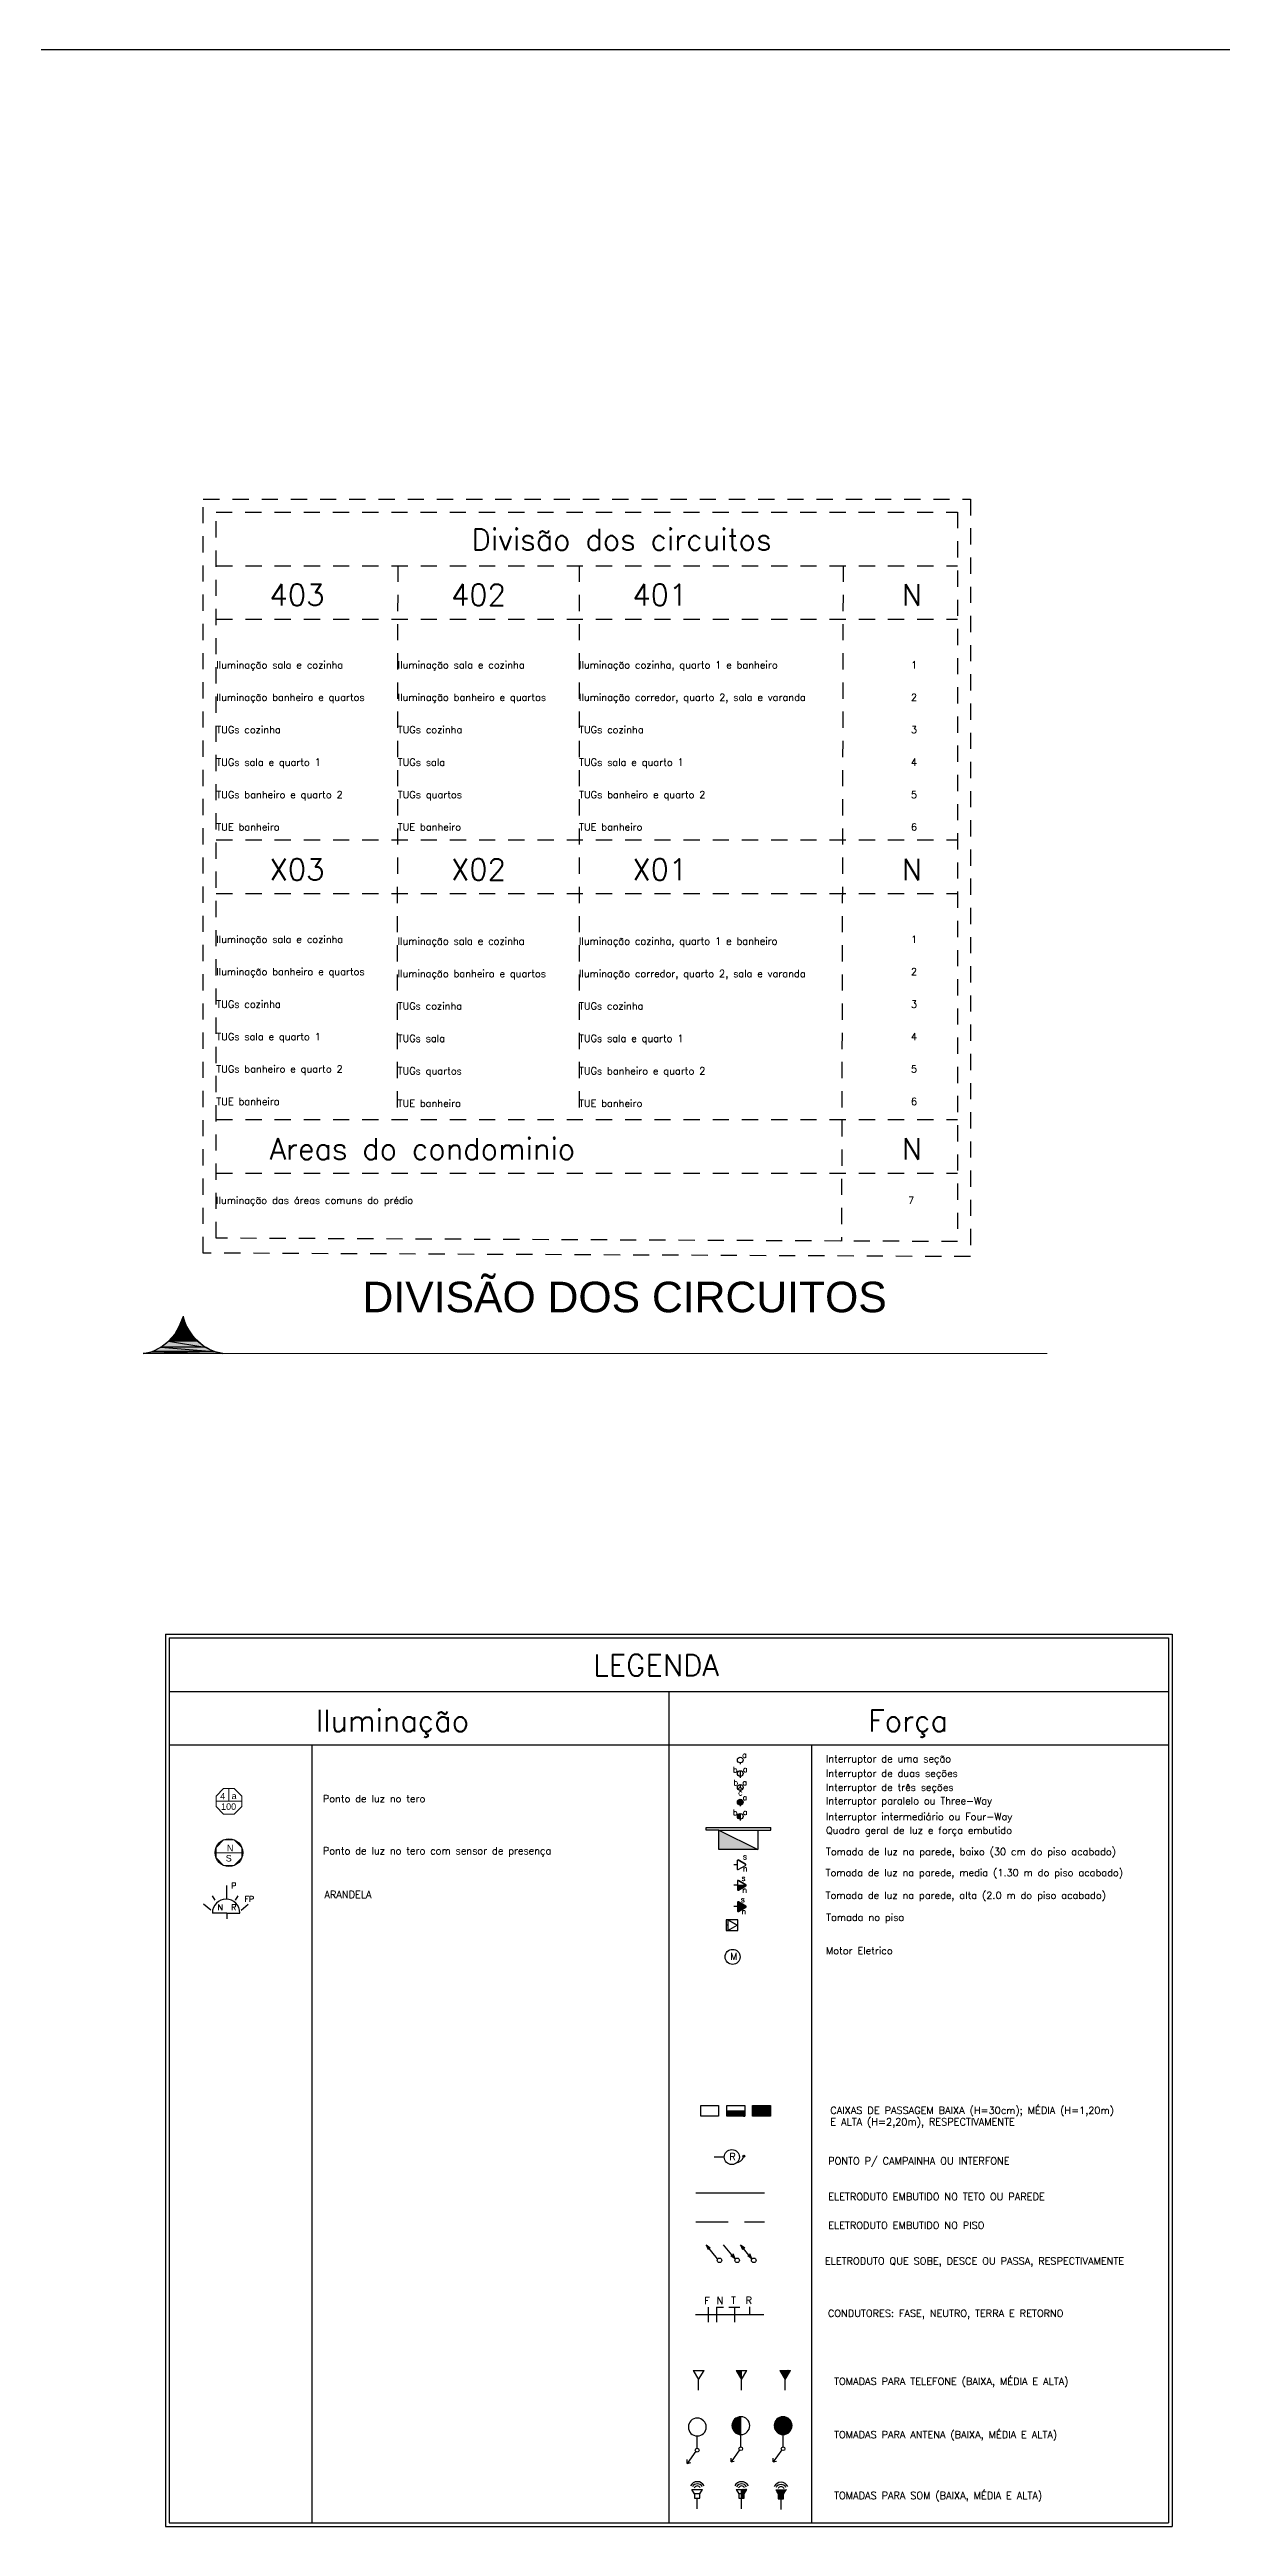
# Model space of a CAD drawing. Header units: millimetres. Extents: x 50 to 186, y -32 to 33.
# Drawn here: x 80.86 to 89.89, y 14.34 to 33.43 of the extents above; entities that cross this region are included whole.
import ezdxf

# ---------------------------------------------------------------- set-up
doc = ezdxf.new("R2010")
doc.units = ezdxf.units.MM
doc.linetypes.add('HIDDEN', pattern=[0.375, 0.25, -0.125])
doc.layers.get('0').update_dxf_attribs({"lineweight": 30})
for name, color, linetype in [('1 - Circuitos', 7, 'Continuous'), ('12 - Divisão dos circuitos', 7, 'Continuous'), ('5 - Identificadores', 7, 'Continuous'), ('8 - Pontos de luz', 5, 'Continuous')]:
    doc.layers.add(name, color=color, linetype=linetype)
doc.layers.add('11 - Quadro de cargas', color=7, linetype='Continuous', lineweight=30)
doc.layers.add('6 - Legenda', color=70, linetype='Continuous', lineweight=25)
doc.styles.add('Arial0', font='arial.ttf', dxfattribs={"height": 3.14658})
doc.styles.add('ROMANS', font='ROMANS.SHX')
doc.styles.get("Standard").update_dxf_attribs({"font": 'arial.ttf'})

# ---------------------------------------------------------------- blocks, each defined once
blk = doc.blocks.new('ponto de luz')
at = {"color": 5, "linetype": 'Continuous', "lineweight": 15, "true_color": 0x000005}
blk.add_lwpolyline([(63.64, -13.76), (63.558, -13.76), (63.501, -13.819), (63.501, -13.898), (63.558, -13.957), (63.64, -13.957), (63.698, -13.898), (63.698, -13.819)], close=True, dxfattribs=at)
for points in [[(63.698, -13.859), (63.501, -13.859), (63.501, -13.859)], [(63.599, -13.859), (63.599, -13.76), (63.599, -13.76)]]:
    blk.add_lwpolyline(points, dxfattribs=at)
at = {"layer": '1 - Circuitos'}
blk.add_attdef('N', (63.531, -13.845), '', height=0.05, dxfattribs=at)
at = {"layer": '5 - Identificadores', "flags": 4}
for tag, p in [('S', (63.538, -13.925)), ('R', (63.619, -13.843))]:
    blk.add_attdef(tag, p, '', height=0.05, dxfattribs=at)
blk = doc.blocks.new('Sensor')
at = {"color": 5, "linetype": 'Continuous', "lineweight": 15, "true_color": 0x000005}
blk.add_lwpolyline([(63.64, -14.157), (63.558, -14.157), (63.501, -14.215), (63.501, -14.295), (63.558, -14.353), (63.64, -14.353), (63.698, -14.295), (63.698, -14.215)], close=True, dxfattribs=at)
blk.add_lwpolyline([(63.698, -14.255), (63.501, -14.255), (63.501, -14.255)], dxfattribs=at)
at = {"layer": '8 - Pontos de luz'}
blk.add_circle((63.599, -14.255), 0.106, dxfattribs=at)
at = {"layer": '5 - Identificadores'}
for tag, p in [('S', (63.574, -14.323)), ('N', (63.583, -14.244))]:
    blk.add_attdef(tag, p, '', height=0.05, dxfattribs=at)

msp = doc.modelspace()

# ---------------------------------------------------------------- hatches: boundary and pattern name
at = {"layer": '12 - Divisão dos circuitos', "true_color": 0x000005}
h = msp.add_hatch(color=5, dxfattribs=at)
h.paths.add_polyline_path([(81.955, 23.527), (81.832, 23.527), (82.001, 23.471)])
h.paths.add_polyline_path([(81.832, 23.527), (82.001, 23.471), (81.78, 23.471)])
h = msp.add_hatch(color=5, dxfattribs=at)
h.paths.add_polyline_path([(81.915, 23.59), (81.866, 23.59), (81.955, 23.527)])
h.paths.add_polyline_path([(81.866, 23.59), (81.955, 23.527), (81.832, 23.527)])
msp.add_hatch(color=5, dxfattribs=at).paths.add_polyline_path([(81.892, 23.66), (81.915, 23.59), (81.866, 23.59)])
h = msp.add_hatch(color=5, dxfattribs=at)
h.paths.add_polyline_path([(82.127, 23.392), (81.657, 23.392), (82.2, 23.375)])
h.paths.add_polyline_path([(81.657, 23.392), (82.2, 23.375), (81.584, 23.375)])
h = msp.add_hatch(color=5, dxfattribs=at)
h.paths.add_polyline_path([(82.061, 23.425), (81.72, 23.425), (82.127, 23.392)])
h.paths.add_polyline_path([(81.72, 23.425), (82.127, 23.392), (81.657, 23.392)])
h = msp.add_hatch(color=5, dxfattribs=at)
h.paths.add_polyline_path([(82.001, 23.471), (81.78, 23.471), (82.061, 23.425)])
h.paths.add_polyline_path([(81.78, 23.471), (82.061, 23.425), (81.72, 23.425)])
at = {"layer": '6 - Legenda'}
h = msp.add_hatch(color=256, dxfattribs=at)
h.set_gradient(color1=(0, 255, 0), color2=(0, 255, 0), tint=1)
h.paths.add_polyline_path([(86.185, 19.809), (86.163, 19.809, 0.414214), (86.185, 19.787)])
h.paths.add_polyline_path([(86.185, 19.831, 0.414214), (86.163, 19.809), (86.185, 19.809)])
h.paths.add_polyline_path([(86.185, 19.941, 0.414214), (86.163, 19.919), (86.185, 19.919)])
h.paths.add_polyline_path([(86.185, 19.941), (86.185, 19.919), (86.207, 19.919, 0.414214)])
h.paths.add_polyline_path([(86.207, 19.919), (86.185, 19.919), (86.185, 19.897, 0.414214)])
h.paths.add_polyline_path([(86.185, 19.919), (86.163, 19.919, 0.414214), (86.185, 19.897)])
h = msp.add_hatch(color=256, dxfattribs=at)
h.dxf.hatch_style = 1
h.paths.add_polyline_path([(86.021, 19.553), (86.321, 19.553), (86.021, 19.703)])
h = msp.add_hatch(color=256, dxfattribs=at)
h.dxf.hatch_style = 1
h.paths.add_polyline_path([(86.227, 19.274, 0.268035), (86.23, 19.278), (86.163, 19.278), (86.163, 19.245, 0.577243), (86.171, 19.241)])
h = msp.add_hatch(color=256, dxfattribs=at)
h.dxf.hatch_style = 1
h.paths.add_polyline_path([(86.227, 19.109, 0.577564), (86.227, 19.117), (86.171, 19.15, 0.577243), (86.163, 19.146), (86.163, 19.08, 0.577243), (86.171, 19.076)])

# ---------------------------------------------------------------- linework, layer by layer
at = {"layer": '11 - Quadro de cargas'}
msp.add_line((49.668, 33.426), (101.797, 33.426), dxfattribs=at)
at = {"layer": '12 - Divisão dos circuitos', "color": 6, "linetype": 'HIDDEN', "ltscale": 0.5}
for p, q in [((82.148, 29.448), (87.859, 29.448)), ((83.546, 29.448), (83.541, 25.179)), ((84.943, 29.448), (84.943, 25.179)), ((86.977, 29.448), (86.965, 24.243)), ((82.148, 29.036), (87.859, 29.036)), ((82.148, 27.334), (87.859, 27.334)), ((82.148, 26.921), (87.859, 26.921)), ((82.148, 25.179), (87.859, 25.179)), ((82.148, 24.767), (87.859, 24.767))]:
    msp.add_line(p, q, dxfattribs=at)
at = {"layer": '12 - Divisão dos circuitos'}
for p, q in [((82.148, 29.036), (82.148, 29.036)), ((82.148, 26.921), (82.148, 26.921))]:
    msp.add_line(p, q, dxfattribs=at)
at = {"layer": '12 - Divisão dos circuitos', "color": 6, "linetype": 'HIDDEN', "ltscale": 0.5}
for points in [[(82.048, 29.961), (87.959, 29.961), (87.959, 24.123), (82.047, 24.15)], [(82.147, 29.861), (87.859, 29.861), (87.859, 24.239), (82.147, 24.265)]]:
    msp.add_lwpolyline(points, close=True, dxfattribs=at)
at = {"layer": '12 - Divisão dos circuitos', "color": 5, "linetype": 'Continuous', "lineweight": -2, "true_color": 0x000005}
for points in [[(81.832, 23.527), (82.001, 23.471), (81.78, 23.471)], [(81.866, 23.59), (81.955, 23.527), (81.832, 23.527)], [(81.955, 23.527), (81.832, 23.527), (82.001, 23.471)], [(81.892, 23.66), (81.915, 23.59), (81.866, 23.59)], [(81.915, 23.59), (81.866, 23.59), (81.955, 23.527)], [(81.657, 23.392), (82.2, 23.375), (81.584, 23.375)], [(81.72, 23.425), (82.127, 23.392), (81.657, 23.392)], [(82.127, 23.392), (81.657, 23.392), (82.2, 23.375)], [(81.78, 23.471), (82.061, 23.425), (81.72, 23.425)], [(82.061, 23.425), (81.72, 23.425), (82.127, 23.392)], [(82.001, 23.471), (81.78, 23.471), (82.061, 23.425)]]:
    msp.add_lwpolyline(points, close=True, dxfattribs=at)
at = {"layer": '12 - Divisão dos circuitos', "color": 5, "linetype": 'Continuous', "lineweight": 9, "true_color": 0x000005}
msp.add_lwpolyline([(81.584, 23.375), (88.548, 23.375), (88.548, 23.375)], dxfattribs=at)
for points in [[(81.588, 23.375), (81.74, 23.402), (81.859, 23.514), (81.895, 23.663)], [(81.892, 23.663), (81.932, 23.514), (82.051, 23.402), (82.203, 23.375)]]:
    msp.add_open_spline(points, degree=3, dxfattribs=at)
at = {"layer": '6 - Legenda', "color": 4}
for p, q in [((81.758, 21.212), (81.758, 14.336)), ((81.758, 21.212), (89.513, 21.212)), ((89.513, 21.212), (89.513, 14.336)), ((82.885, 20.359), (82.885, 14.363)), ((86.735, 20.359), (86.735, 14.363)), ((81.758, 14.336), (89.513, 14.336))]:
    msp.add_line(p, q, dxfattribs=at)
at = {"layer": '6 - Legenda', "color": 6}
for p, q in [((81.785, 21.184), (81.785, 14.363)), ((81.785, 21.184), (89.485, 21.184)), ((89.485, 21.184), (89.485, 14.363)), ((81.785, 20.772), (89.485, 20.772)), ((85.635, 20.772), (85.635, 14.363)), ((81.785, 20.359), (89.485, 20.359)), ((81.785, 14.363), (89.485, 14.363))]:
    msp.add_line(p, q, dxfattribs=at)
at = {"layer": '6 - Legenda'}
for p, q in [((85.635, 20.359), (86.735, 20.359)), ((86.185, 20.221), (86.185, 20.211)), ((86.185, 20.161), (86.185, 20.107)), ((86.185, 20.054), (86.185, 20.032)), ((86.185, 20.054), (86.185, 20.032)), ((86.185, 20.032), (86.166, 20.021)), ((86.185, 20.032), (86.166, 20.021)), ((86.185, 20.032), (86.204, 20.021)), ((86.185, 20.032), (86.204, 20.021)), ((86.185, 20.01), (86.185, 20)), ((86.185, 19.897), (86.185, 19.887)), ((85.921, 19.703), (85.921, 19.723)), ((85.921, 19.723), (86.421, 19.723)), ((86.021, 19.703), (85.921, 19.703)), ((86.021, 19.703), (86.321, 19.703)), ((86.021, 19.553), (86.021, 19.703)), ((86.021, 19.703), (86.321, 19.553)), ((86.185, 19.831), (86.185, 19.787)), ((86.185, 19.787), (86.185, 19.777)), ((86.321, 19.703), (86.321, 19.553)), ((86.321, 19.703), (86.421, 19.703)), ((86.421, 19.703), (86.421, 19.723)), ((86.321, 19.553), (86.021, 19.553)), ((86.17, 19.473), (86.226, 19.44)), ((86.226, 19.44), (86.17, 19.473)), ((86.226, 19.44), (86.17, 19.473)), ((86.162, 19.436), (86.135, 19.436)), ((86.162, 19.468), (86.162, 19.403)), ((86.163, 19.311), (86.163, 19.245)), ((86.17, 19.399), (86.226, 19.431)), ((86.171, 19.315), (86.227, 19.282)), ((86.227, 19.282), (86.171, 19.315)), ((86.227, 19.282), (86.171, 19.315)), ((86.163, 19.278), (86.136, 19.278)), ((86.163, 19.114), (86.136, 19.114)), ((86.163, 19.278), (86.23, 19.278)), ((86.163, 19.146), (86.163, 19.08)), ((86.171, 19.241), (86.227, 19.274)), ((86.171, 19.15), (86.227, 19.117)), ((86.227, 19.117), (86.171, 19.15)), ((86.227, 19.117), (86.171, 19.15)), ((86.171, 19.076), (86.227, 19.109))]:
    msp.add_line(p, q, dxfattribs=at)
at = {"layer": '6 - Legenda', "color": 3}
for p, q in [((82.107, 19.086), (82.051, 19.131)), ((82.14, 19.164), (82.118, 19.197)), ((82.229, 19.175), (82.229, 19.275)), ((82.296, 19.164), (82.318, 19.197)), ((82.341, 19.086), (82.395, 19.132)), ((82.229, 19.064), (82.118, 19.064)), ((82.229, 19.064), (82.33, 19.064)), ((82.229, 19.064), (82.229, 19.019))]:
    msp.add_line(p, q, dxfattribs=at)
at = {"layer": '6 - Legenda', "color": 1, "linetype": 'Continuous'}
for p, q in [((86.167, 19.011), (86.077, 19.011)), ((86.077, 19.011), (86.077, 18.928)), ((86.077, 18.928), (86.167, 18.928)), ((86.167, 18.928), (86.167, 19.011)), ((86.082, 17.539), (86.083, 17.539)), ((86.082, 17.538), (86.083, 17.539)), ((86.082, 17.538), (86.084, 17.539)), ((86.082, 17.537), (86.084, 17.539)), ((86.082, 17.537), (86.085, 17.539)), ((86.082, 17.536), (86.085, 17.539)), ((86.082, 17.536), (86.086, 17.539)), ((86.082, 17.536), (86.086, 17.539)), ((86.082, 17.535), (86.087, 17.539)), ((86.082, 17.535), (86.087, 17.539)), ((86.082, 17.534), (86.088, 17.539)), ((86.082, 17.534), (86.088, 17.539)), ((86.082, 17.533), (86.089, 17.539)), ((86.082, 17.533), (86.089, 17.539)), ((86.082, 17.532), (86.09, 17.539)), ((86.082, 17.532), (86.09, 17.539)), ((86.082, 17.531), (86.091, 17.539)), ((86.082, 17.531), (86.091, 17.539)), ((86.082, 17.53), (86.092, 17.539)), ((86.082, 17.53), (86.092, 17.539)), ((86.082, 17.529), (86.093, 17.539)), ((86.082, 17.529), (86.093, 17.539)), ((86.082, 17.528), (86.093, 17.539)), ((86.082, 17.528), (86.094, 17.539)), ((86.082, 17.527), (86.094, 17.539)), ((86.082, 17.527), (86.095, 17.539)), ((86.082, 17.526), (86.095, 17.539)), ((86.082, 17.526), (86.096, 17.539)), ((86.082, 17.525), (86.096, 17.539)), ((86.082, 17.525), (86.097, 17.539)), ((86.082, 17.524), (86.097, 17.539)), ((86.082, 17.524), (86.098, 17.539)), ((86.082, 17.523), (86.098, 17.539)), ((86.082, 17.523), (86.099, 17.539)), ((86.082, 17.522), (86.099, 17.539)), ((86.082, 17.522), (86.1, 17.539)), ((86.082, 17.521), (86.1, 17.539)), ((86.082, 17.521), (86.101, 17.539)), ((86.082, 17.52), (86.101, 17.539)), ((86.082, 17.52), (86.102, 17.539)), ((86.082, 17.519), (86.102, 17.539)), ((86.082, 17.519), (86.103, 17.539)), ((86.082, 17.518), (86.103, 17.539)), ((86.082, 17.518), (86.104, 17.539)), ((86.082, 17.518), (86.104, 17.539)), ((86.082, 17.517), (86.105, 17.539)), ((86.082, 17.517), (86.105, 17.539)), ((86.082, 17.516), (86.106, 17.539)), ((86.082, 17.516), (86.106, 17.539)), ((86.082, 17.515), (86.107, 17.539)), ((86.082, 17.515), (86.107, 17.539)), ((86.082, 17.514), (86.108, 17.539)), ((86.082, 17.514), (86.108, 17.539)), ((86.082, 17.513), (86.109, 17.539)), ((86.082, 17.513), (86.109, 17.539)), ((86.082, 17.512), (86.11, 17.539)), ((86.082, 17.512), (86.11, 17.539)), ((86.082, 17.511), (86.111, 17.539)), ((86.082, 17.511), (86.111, 17.539)), ((86.082, 17.51), (86.111, 17.539)), ((86.082, 17.51), (86.112, 17.539)), ((86.082, 17.509), (86.112, 17.539)), ((86.082, 17.509), (86.113, 17.539)), ((86.082, 17.508), (86.113, 17.539)), ((86.082, 17.508), (86.114, 17.539)), ((86.082, 17.507), (86.114, 17.539)), ((86.082, 17.507), (86.115, 17.539)), ((86.082, 17.506), (86.115, 17.539)), ((86.082, 17.506), (86.116, 17.539)), ((86.082, 17.505), (86.116, 17.539)), ((86.082, 17.505), (86.117, 17.539)), ((86.082, 17.504), (86.117, 17.539)), ((86.082, 17.504), (86.118, 17.539)), ((86.082, 17.503), (86.118, 17.539)), ((86.082, 17.503), (86.119, 17.539)), ((86.082, 17.502), (86.119, 17.539)), ((86.082, 17.502), (86.12, 17.539)), ((86.082, 17.501), (86.12, 17.539)), ((86.082, 17.501), (86.121, 17.539)), ((86.082, 17.5), (86.121, 17.539)), ((86.082, 17.5), (86.122, 17.539)), ((86.082, 17.5), (86.122, 17.539)), ((86.082, 17.499), (86.123, 17.539)), ((86.082, 17.499), (86.123, 17.539)), ((86.082, 17.498), (86.124, 17.539)), ((86.083, 17.498), (86.124, 17.539)), ((86.083, 17.498), (86.125, 17.539)), ((86.084, 17.498), (86.125, 17.539)), ((86.084, 17.498), (86.126, 17.539)), ((86.085, 17.498), (86.126, 17.539)), ((86.085, 17.498), (86.127, 17.539)), ((86.086, 17.498), (86.127, 17.539)), ((86.086, 17.498), (86.128, 17.539)), ((86.087, 17.498), (86.128, 17.539)), ((86.087, 17.498), (86.128, 17.539)), ((86.088, 17.498), (86.129, 17.539)), ((86.088, 17.498), (86.129, 17.539)), ((86.089, 17.498), (86.13, 17.539)), ((86.089, 17.498), (86.13, 17.539)), ((86.09, 17.498), (86.131, 17.539)), ((86.09, 17.498), (86.131, 17.539)), ((86.091, 17.498), (86.132, 17.539)), ((86.091, 17.498), (86.132, 17.539)), ((86.092, 17.498), (86.133, 17.539)), ((86.092, 17.498), (86.133, 17.539)), ((86.093, 17.498), (86.134, 17.539)), ((86.093, 17.498), (86.134, 17.539)), ((86.094, 17.498), (86.135, 17.539)), ((86.094, 17.498), (86.135, 17.539)), ((86.095, 17.498), (86.136, 17.539)), ((86.095, 17.498), (86.136, 17.539)), ((86.096, 17.498), (86.137, 17.539)), ((86.096, 17.498), (86.137, 17.539)), ((86.096, 17.498), (86.138, 17.539)), ((86.097, 17.498), (86.138, 17.539)), ((86.097, 17.498), (86.139, 17.539)), ((86.098, 17.498), (86.139, 17.539)), ((86.098, 17.498), (86.14, 17.539)), ((86.099, 17.498), (86.14, 17.539)), ((86.099, 17.498), (86.141, 17.539)), ((86.1, 17.498), (86.141, 17.539)), ((86.1, 17.498), (86.142, 17.539)), ((86.101, 17.498), (86.142, 17.539)), ((86.101, 17.498), (86.143, 17.539)), ((86.102, 17.498), (86.143, 17.539)), ((86.102, 17.498), (86.144, 17.539)), ((86.103, 17.498), (86.144, 17.539)), ((86.103, 17.498), (86.145, 17.539)), ((86.104, 17.498), (86.145, 17.539)), ((86.104, 17.498), (86.146, 17.539)), ((86.105, 17.498), (86.146, 17.539)), ((86.105, 17.498), (86.146, 17.539)), ((86.106, 17.498), (86.147, 17.539)), ((86.106, 17.498), (86.147, 17.539)), ((86.107, 17.498), (86.148, 17.539)), ((86.107, 17.498), (86.148, 17.539)), ((86.108, 17.498), (86.149, 17.539)), ((86.108, 17.498), (86.149, 17.539)), ((86.109, 17.498), (86.15, 17.539)), ((86.109, 17.498), (86.15, 17.539)), ((86.11, 17.498), (86.151, 17.539)), ((86.11, 17.498), (86.151, 17.539)), ((86.111, 17.498), (86.152, 17.539)), ((86.111, 17.498), (86.152, 17.539)), ((86.112, 17.498), (86.153, 17.539)), ((86.112, 17.498), (86.153, 17.539)), ((86.113, 17.498), (86.154, 17.539)), ((86.113, 17.498), (86.154, 17.539)), ((86.113, 17.498), (86.155, 17.539)), ((86.114, 17.498), (86.155, 17.539)), ((86.114, 17.498), (86.156, 17.539)), ((86.115, 17.498), (86.156, 17.539)), ((86.115, 17.498), (86.157, 17.539)), ((86.116, 17.498), (86.157, 17.539)), ((86.116, 17.498), (86.158, 17.539)), ((86.117, 17.498), (86.158, 17.539)), ((86.117, 17.498), (86.159, 17.539)), ((86.118, 17.498), (86.159, 17.539)), ((86.118, 17.498), (86.16, 17.539)), ((86.119, 17.498), (86.16, 17.539)), ((86.119, 17.498), (86.161, 17.539)), ((86.12, 17.498), (86.161, 17.539)), ((86.12, 17.498), (86.162, 17.539)), ((86.121, 17.498), (86.162, 17.539)), ((86.121, 17.498), (86.163, 17.539)), ((86.122, 17.498), (86.163, 17.539)), ((86.122, 17.498), (86.163, 17.539)), ((86.123, 17.498), (86.164, 17.539)), ((86.123, 17.498), (86.164, 17.539)), ((86.124, 17.498), (86.165, 17.539)), ((86.124, 17.498), (86.165, 17.539)), ((86.125, 17.498), (86.166, 17.539)), ((86.125, 17.498), (86.166, 17.539)), ((86.126, 17.498), (86.167, 17.539)), ((86.126, 17.498), (86.167, 17.539)), ((86.127, 17.498), (86.168, 17.539)), ((86.127, 17.498), (86.168, 17.539)), ((86.128, 17.498), (86.169, 17.539)), ((86.128, 17.498), (86.169, 17.539)), ((86.129, 17.498), (86.17, 17.539)), ((86.129, 17.498), (86.17, 17.539)), ((86.13, 17.498), (86.171, 17.539)), ((86.13, 17.498), (86.171, 17.539)), ((86.131, 17.498), (86.172, 17.539)), ((86.131, 17.498), (86.172, 17.539)), ((86.131, 17.498), (86.173, 17.539)), ((86.132, 17.498), (86.173, 17.539)), ((86.132, 17.498), (86.174, 17.539)), ((86.133, 17.498), (86.174, 17.539)), ((86.133, 17.498), (86.175, 17.539)), ((86.134, 17.498), (86.175, 17.539)), ((86.134, 17.498), (86.176, 17.539)), ((86.135, 17.498), (86.176, 17.539)), ((86.135, 17.498), (86.177, 17.539)), ((86.136, 17.498), (86.177, 17.539)), ((86.136, 17.498), (86.178, 17.539)), ((86.137, 17.498), (86.178, 17.539)), ((86.137, 17.498), (86.179, 17.539)), ((86.138, 17.498), (86.179, 17.539)), ((86.138, 17.498), (86.18, 17.539)), ((86.139, 17.498), (86.18, 17.539)), ((86.139, 17.498), (86.181, 17.539)), ((86.14, 17.498), (86.181, 17.539)), ((86.14, 17.498), (86.181, 17.539)), ((86.141, 17.498), (86.182, 17.539)), ((86.141, 17.498), (86.182, 17.539)), ((86.142, 17.498), (86.183, 17.539)), ((86.142, 17.498), (86.183, 17.539)), ((86.143, 17.498), (86.184, 17.539)), ((86.143, 17.498), (86.184, 17.539)), ((86.144, 17.498), (86.185, 17.539)), ((86.144, 17.498), (86.185, 17.539)), ((86.145, 17.498), (86.186, 17.539)), ((86.145, 17.498), (86.186, 17.539)), ((86.146, 17.498), (86.187, 17.539)), ((86.146, 17.498), (86.187, 17.539)), ((86.147, 17.498), (86.188, 17.539)), ((86.147, 17.498), (86.188, 17.539)), ((86.148, 17.498), (86.189, 17.539)), ((86.148, 17.498), (86.189, 17.539)), ((86.148, 17.498), (86.19, 17.539)), ((86.149, 17.498), (86.19, 17.539)), ((86.149, 17.498), (86.191, 17.539)), ((86.15, 17.498), (86.191, 17.539)), ((86.15, 17.498), (86.192, 17.539)), ((86.151, 17.498), (86.192, 17.539)), ((86.151, 17.498), (86.193, 17.539)), ((86.152, 17.498), (86.193, 17.539)), ((86.152, 17.498), (86.194, 17.539)), ((86.153, 17.498), (86.194, 17.539)), ((86.153, 17.498), (86.195, 17.539)), ((86.154, 17.498), (86.195, 17.539)), ((86.154, 17.498), (86.196, 17.539)), ((86.155, 17.498), (86.196, 17.539)), ((86.155, 17.498), (86.197, 17.539)), ((86.156, 17.498), (86.197, 17.539)), ((86.156, 17.498), (86.198, 17.539)), ((86.157, 17.498), (86.198, 17.539)), ((86.157, 17.498), (86.198, 17.539)), ((86.158, 17.498), (86.199, 17.539)), ((86.158, 17.498), (86.199, 17.539)), ((86.159, 17.498), (86.2, 17.539)), ((86.159, 17.498), (86.2, 17.539)), ((86.16, 17.498), (86.201, 17.539)), ((86.16, 17.498), (86.201, 17.539)), ((86.161, 17.498), (86.202, 17.539)), ((86.161, 17.498), (86.202, 17.539)), ((86.162, 17.498), (86.203, 17.539)), ((86.162, 17.498), (86.203, 17.539)), ((86.163, 17.498), (86.204, 17.539)), ((86.163, 17.498), (86.204, 17.539)), ((86.164, 17.498), (86.205, 17.539)), ((86.164, 17.498), (86.205, 17.539)), ((86.165, 17.498), (86.206, 17.539)), ((86.165, 17.498), (86.206, 17.539)), ((86.166, 17.498), (86.207, 17.539)), ((86.166, 17.498), (86.207, 17.539)), ((86.166, 17.498), (86.208, 17.539)), ((86.167, 17.498), (86.208, 17.539)), ((86.167, 17.498), (86.209, 17.539)), ((86.168, 17.498), (86.209, 17.539)), ((86.168, 17.498), (86.21, 17.539)), ((86.169, 17.498), (86.21, 17.539)), ((86.169, 17.498), (86.211, 17.539)), ((86.17, 17.498), (86.211, 17.539)), ((86.17, 17.498), (86.212, 17.539)), ((86.171, 17.498), (86.212, 17.539)), ((86.171, 17.498), (86.213, 17.539)), ((86.172, 17.498), (86.213, 17.539)), ((86.172, 17.498), (86.214, 17.539)), ((86.173, 17.498), (86.214, 17.539)), ((86.173, 17.498), (86.215, 17.539)), ((86.174, 17.498), (86.215, 17.539)), ((86.174, 17.498), (86.216, 17.539)), ((86.175, 17.498), (86.216, 17.539)), ((86.175, 17.498), (86.216, 17.539)), ((86.176, 17.498), (86.217, 17.539)), ((86.176, 17.498), (86.217, 17.539)), ((86.177, 17.498), (86.218, 17.539)), ((86.177, 17.498), (86.218, 17.539)), ((86.178, 17.498), (86.219, 17.539)), ((86.178, 17.498), (86.219, 17.539)), ((86.179, 17.498), (86.22, 17.539)), ((86.179, 17.498), (86.22, 17.539)), ((86.18, 17.498), (86.22, 17.538)), ((86.18, 17.498), (86.22, 17.538)), ((86.181, 17.498), (86.22, 17.537)), ((86.181, 17.498), (86.22, 17.537)), ((86.182, 17.498), (86.22, 17.536)), ((86.182, 17.498), (86.22, 17.536)), ((86.183, 17.498), (86.22, 17.535)), ((86.183, 17.498), (86.22, 17.535)), ((86.183, 17.498), (86.22, 17.534)), ((86.184, 17.498), (86.22, 17.534)), ((86.184, 17.498), (86.22, 17.533)), ((86.185, 17.498), (86.22, 17.533)), ((86.185, 17.498), (86.22, 17.533)), ((86.186, 17.498), (86.22, 17.532)), ((86.186, 17.498), (86.22, 17.532)), ((86.187, 17.498), (86.22, 17.531)), ((86.187, 17.498), (86.22, 17.531)), ((86.188, 17.498), (86.22, 17.53)), ((86.188, 17.498), (86.22, 17.53)), ((86.189, 17.498), (86.22, 17.529)), ((86.189, 17.498), (86.22, 17.529)), ((86.19, 17.498), (86.22, 17.528)), ((86.19, 17.498), (86.22, 17.528)), ((86.191, 17.498), (86.22, 17.527)), ((86.191, 17.498), (86.22, 17.527)), ((86.192, 17.498), (86.22, 17.526)), ((86.192, 17.498), (86.22, 17.526)), ((86.193, 17.498), (86.22, 17.525)), ((86.193, 17.498), (86.22, 17.525)), ((86.194, 17.498), (86.22, 17.524)), ((86.194, 17.498), (86.22, 17.524)), ((86.195, 17.498), (86.22, 17.523)), ((86.195, 17.498), (86.22, 17.523)), ((86.196, 17.498), (86.22, 17.522)), ((86.196, 17.498), (86.22, 17.522)), ((86.197, 17.498), (86.22, 17.521)), ((86.197, 17.498), (86.22, 17.521)), ((86.198, 17.498), (86.22, 17.52)), ((86.198, 17.498), (86.22, 17.52)), ((86.199, 17.498), (86.22, 17.519)), ((86.199, 17.498), (86.22, 17.519)), ((86.2, 17.498), (86.22, 17.518)), ((86.2, 17.498), (86.22, 17.518)), ((86.201, 17.498), (86.22, 17.517)), ((86.201, 17.498), (86.22, 17.517)), ((86.201, 17.498), (86.22, 17.516)), ((86.202, 17.498), (86.22, 17.516)), ((86.202, 17.498), (86.22, 17.515)), ((86.203, 17.498), (86.22, 17.515)), ((86.203, 17.498), (86.22, 17.515)), ((86.204, 17.498), (86.22, 17.514)), ((86.204, 17.498), (86.22, 17.514)), ((86.205, 17.498), (86.22, 17.513)), ((86.205, 17.498), (86.22, 17.513)), ((86.206, 17.498), (86.22, 17.512)), ((86.206, 17.498), (86.22, 17.512)), ((86.207, 17.498), (86.22, 17.511)), ((86.207, 17.498), (86.22, 17.511)), ((86.208, 17.498), (86.22, 17.51)), ((86.208, 17.498), (86.22, 17.51)), ((86.209, 17.498), (86.22, 17.509)), ((86.209, 17.498), (86.22, 17.509)), ((86.21, 17.498), (86.22, 17.508)), ((86.21, 17.498), (86.22, 17.508)), ((86.211, 17.498), (86.22, 17.507)), ((86.211, 17.498), (86.22, 17.507)), ((86.212, 17.498), (86.22, 17.506)), ((86.212, 17.498), (86.22, 17.506)), ((86.213, 17.498), (86.22, 17.505)), ((86.213, 17.498), (86.22, 17.505)), ((86.214, 17.498), (86.22, 17.504)), ((86.214, 17.498), (86.22, 17.504)), ((86.215, 17.498), (86.22, 17.503)), ((86.215, 17.498), (86.22, 17.503)), ((86.216, 17.498), (86.22, 17.502)), ((86.216, 17.498), (86.22, 17.502)), ((86.217, 17.498), (86.22, 17.501)), ((86.217, 17.498), (86.22, 17.501)), ((86.218, 17.498), (86.22, 17.5)), ((86.218, 17.498), (86.22, 17.5)), ((86.218, 17.498), (86.22, 17.499)), ((86.219, 17.498), (86.22, 17.499)), ((86.219, 17.498), (86.22, 17.498)), ((86.062, 17.183), (85.985, 17.183))]:
    msp.add_line(p, q, dxfattribs=at)
at = {"layer": '6 - Legenda', "color": 1}
for p, q in [((86.09, 18.97), (86.077, 18.97)), ((86.09, 19.011), (86.162, 18.97)), ((86.162, 18.97), (86.09, 19.011)), ((86.09, 19.011), (86.09, 18.929)), ((86.162, 18.97), (86.09, 19.011)), ((86.09, 18.929), (86.162, 18.97)), ((85.88, 17.498), (85.88, 17.581)), ((85.88, 17.581), (86.017, 17.581)), ((86.017, 17.581), (86.017, 17.498)), ((86.082, 17.498), (86.082, 17.581)), ((86.082, 17.581), (86.22, 17.581)), ((86.22, 17.581), (86.22, 17.498)), ((86.279, 17.498), (86.279, 17.581)), ((86.279, 17.581), (86.417, 17.581)), ((86.417, 17.581), (86.417, 17.498)), ((86.017, 17.498), (85.88, 17.498)), ((86.082, 17.539), (86.22, 17.539)), ((86.22, 17.498), (86.082, 17.498)), ((86.417, 17.498), (86.279, 17.498)), ((85.842, 16.908), (86.372, 16.908)), ((86.01, 16.399), (85.921, 16.507)), ((85.921, 16.507), (85.954, 16.483)), ((85.921, 16.507), (85.938, 16.47)), ((86.146, 16.399), (86.057, 16.507)), ((86.146, 16.399), (86.113, 16.422)), ((86.146, 16.399), (86.13, 16.436)), ((86.275, 16.399), (86.186, 16.507)), ((86.186, 16.507), (86.219, 16.483)), ((86.186, 16.507), (86.203, 16.47)), ((86.275, 16.399), (86.242, 16.422)), ((86.275, 16.399), (86.259, 16.436)), ((85.839, 15.969), (86.366, 15.969)), ((85.937, 16.027), (85.937, 15.911)), ((86.002, 16.027), (86.057, 16.027)), ((86.002, 16.027), (86.002, 15.911)), ((86.098, 16.027), (86.182, 16.027)), ((86.14, 16.027), (86.14, 15.911)), ((86.255, 16.028), (86.255, 15.97)), ((85.823, 15.538), (85.864, 15.469)), ((85.823, 15.538), (85.906, 15.538)), ((85.864, 15.469), (85.906, 15.538)), ((85.864, 15.386), (85.864, 15.469)), ((86.154, 15.538), (86.195, 15.469)), ((86.154, 15.538), (86.236, 15.538)), ((86.195, 15.498), (86.156, 15.538)), ((86.195, 15.493), (86.158, 15.53)), ((86.195, 15.503), (86.161, 15.538)), ((86.195, 15.508), (86.165, 15.538)), ((86.195, 15.488), (86.166, 15.518)), ((86.195, 15.513), (86.17, 15.538)), ((86.195, 15.484), (86.173, 15.506)), ((86.195, 15.518), (86.175, 15.538)), ((86.195, 15.522), (86.18, 15.538)), ((86.195, 15.479), (86.18, 15.494)), ((86.195, 15.527), (86.185, 15.538)), ((86.195, 15.474), (86.188, 15.481)), ((86.195, 15.532), (86.19, 15.538)), ((86.195, 15.469), (86.236, 15.538)), ((86.195, 15.537), (86.195, 15.538)), ((86.195, 15.469), (86.195, 15.538)), ((86.195, 15.469), (86.195, 15.469)), ((86.195, 15.386), (86.195, 15.469)), ((86.49, 15.538), (86.531, 15.469)), ((86.49, 15.538), (86.573, 15.538)), ((86.542, 15.487), (86.492, 15.538)), ((86.541, 15.484), (86.495, 15.53)), ((86.544, 15.49), (86.497, 15.538)), ((86.546, 15.493), (86.502, 15.538)), ((86.539, 15.481), (86.502, 15.518)), ((86.548, 15.496), (86.506, 15.538)), ((86.537, 15.478), (86.509, 15.506)), ((86.55, 15.499), (86.511, 15.538)), ((86.551, 15.502), (86.516, 15.538)), ((86.535, 15.475), (86.517, 15.494)), ((86.553, 15.505), (86.521, 15.538)), ((86.533, 15.472), (86.524, 15.481)), ((86.555, 15.508), (86.526, 15.538)), ((86.531, 15.469), (86.573, 15.538)), ((86.557, 15.511), (86.531, 15.538)), ((86.531, 15.469), (86.531, 15.469)), ((86.531, 15.386), (86.531, 15.469)), ((86.559, 15.515), (86.536, 15.538)), ((86.561, 15.518), (86.541, 15.538)), ((86.562, 15.521), (86.545, 15.538)), ((86.564, 15.524), (86.55, 15.538)), ((86.566, 15.527), (86.555, 15.538)), ((86.568, 15.53), (86.56, 15.538)), ((86.57, 15.533), (86.565, 15.538)), ((86.572, 15.536), (86.57, 15.538)), ((86.19, 15.045), (86.121, 15.114)), ((86.19, 15.055), (86.122, 15.123)), ((86.18, 15.045), (86.122, 15.103)), ((86.19, 15.064), (86.123, 15.131)), ((86.168, 15.048), (86.125, 15.091)), ((86.19, 15.074), (86.126, 15.138)), ((86.19, 15.084), (86.129, 15.145)), ((86.19, 15.094), (86.132, 15.151)), ((86.19, 15.103), (86.137, 15.156)), ((86.19, 15.113), (86.141, 15.161)), ((86.19, 15.123), (86.146, 15.166)), ((86.19, 15.132), (86.152, 15.17)), ((86.19, 15.142), (86.158, 15.174)), ((86.19, 15.152), (86.165, 15.177)), ((86.19, 15.162), (86.172, 15.179)), ((86.19, 15.171), (86.18, 15.181)), ((86.19, 15.181), (86.189, 15.181)), ((86.19, 15.044), (86.19, 15.181)), ((86.514, 15.044), (86.446, 15.111)), ((86.527, 15.045), (86.447, 15.125)), ((86.521, 15.044), (86.447, 15.118)), ((86.506, 15.045), (86.447, 15.103)), ((86.533, 15.046), (86.449, 15.131)), ((86.496, 15.047), (86.449, 15.094)), ((86.539, 15.048), (86.45, 15.136)), ((86.544, 15.05), (86.453, 15.141)), ((86.485, 15.051), (86.453, 15.082)), ((86.549, 15.053), (86.455, 15.146)), ((86.553, 15.055), (86.458, 15.151)), ((86.557, 15.059), (86.461, 15.155)), ((86.561, 15.062), (86.464, 15.159)), ((86.565, 15.066), (86.468, 15.163)), ((86.568, 15.069), (86.472, 15.166)), ((86.572, 15.074), (86.476, 15.169)), ((86.574, 15.078), (86.48, 15.172)), ((86.577, 15.083), (86.485, 15.175)), ((86.579, 15.088), (86.49, 15.177)), ((86.581, 15.093), (86.496, 15.179)), ((86.582, 15.099), (86.501, 15.18)), ((86.583, 15.105), (86.508, 15.181)), ((86.584, 15.112), (86.515, 15.181)), ((86.583, 15.12), (86.522, 15.181)), ((86.582, 15.129), (86.531, 15.18)), ((86.578, 15.14), (86.542, 15.176)), ((85.843, 14.915), (85.777, 14.822)), ((85.854, 14.937), (85.854, 15.033)), ((86.179, 14.926), (86.114, 14.833)), ((86.145, 15.061), (86.138, 15.068)), ((86.19, 14.948), (86.19, 15.044)), ((86.504, 14.926), (86.439, 14.833)), ((86.515, 14.948), (86.515, 15.044)), ((85.777, 14.822), (85.777, 14.852)), ((85.777, 14.822), (85.803, 14.829)), ((86.114, 14.833), (86.114, 14.862)), ((86.114, 14.833), (86.139, 14.84)), ((86.439, 14.833), (86.439, 14.862)), ((86.439, 14.833), (86.464, 14.84)), ((85.833, 14.588), (85.812, 14.622)), ((85.812, 14.622), (85.895, 14.622)), ((85.874, 14.588), (85.833, 14.588)), ((85.833, 14.588), (85.833, 14.554)), ((85.874, 14.588), (85.833, 14.588)), ((85.833, 14.554), (85.874, 14.554)), ((85.854, 14.471), (85.854, 14.554)), ((85.874, 14.588), (85.895, 14.622)), ((85.874, 14.554), (85.874, 14.588)), ((86.154, 14.622), (86.175, 14.588)), ((86.154, 14.622), (86.236, 14.622)), ((86.216, 14.588), (86.175, 14.588)), ((86.175, 14.588), (86.175, 14.554)), ((86.216, 14.588), (86.175, 14.588)), ((86.175, 14.554), (86.216, 14.554)), ((86.195, 14.554), (86.195, 14.622)), ((86.221, 14.596), (86.195, 14.622)), ((86.219, 14.594), (86.195, 14.618)), ((86.218, 14.592), (86.195, 14.615)), ((86.217, 14.59), (86.195, 14.611)), ((86.214, 14.588), (86.195, 14.607)), ((86.211, 14.588), (86.195, 14.604)), ((86.207, 14.588), (86.195, 14.6)), ((86.203, 14.588), (86.195, 14.596)), ((86.2, 14.588), (86.195, 14.592)), ((86.196, 14.588), (86.195, 14.589)), ((86.216, 14.565), (86.195, 14.585)), ((86.216, 14.561), (86.195, 14.581)), ((86.216, 14.557), (86.195, 14.578)), ((86.215, 14.554), (86.195, 14.574)), ((86.211, 14.554), (86.195, 14.57)), ((86.208, 14.554), (86.195, 14.567)), ((86.204, 14.554), (86.195, 14.563)), ((86.2, 14.554), (86.195, 14.559)), ((86.197, 14.554), (86.195, 14.555)), ((86.195, 14.471), (86.195, 14.554)), ((86.216, 14.568), (86.196, 14.588)), ((86.222, 14.599), (86.198, 14.622)), ((86.216, 14.572), (86.2, 14.588)), ((86.224, 14.601), (86.202, 14.622)), ((86.216, 14.576), (86.203, 14.588)), ((86.225, 14.603), (86.206, 14.622)), ((86.216, 14.579), (86.207, 14.588)), ((86.226, 14.606), (86.21, 14.622)), ((86.216, 14.583), (86.211, 14.588)), ((86.228, 14.608), (86.213, 14.622)), ((86.216, 14.587), (86.214, 14.588)), ((86.216, 14.588), (86.236, 14.622)), ((86.216, 14.554), (86.216, 14.588)), ((86.229, 14.61), (86.217, 14.622)), ((86.231, 14.613), (86.221, 14.622)), ((86.232, 14.615), (86.224, 14.622)), ((86.233, 14.617), (86.228, 14.622)), ((86.235, 14.62), (86.232, 14.622)), ((86.236, 14.622), (86.236, 14.622)), ((86.458, 14.617), (86.54, 14.617)), ((86.492, 14.583), (86.458, 14.617)), ((86.496, 14.583), (86.461, 14.617)), ((86.488, 14.583), (86.463, 14.608)), ((86.5, 14.583), (86.465, 14.617)), ((86.485, 14.583), (86.468, 14.599)), ((86.503, 14.583), (86.469, 14.617)), ((86.507, 14.583), (86.473, 14.617)), ((86.481, 14.583), (86.474, 14.59)), ((86.511, 14.583), (86.476, 14.617)), ((86.519, 14.583), (86.478, 14.583)), ((86.478, 14.583), (86.478, 14.549)), ((86.519, 14.583), (86.478, 14.583)), ((86.511, 14.549), (86.478, 14.582)), ((86.508, 14.549), (86.478, 14.578)), ((86.504, 14.549), (86.478, 14.574)), ((86.5, 14.549), (86.478, 14.571)), ((86.496, 14.549), (86.478, 14.567)), ((86.493, 14.549), (86.478, 14.563)), ((86.489, 14.549), (86.478, 14.56)), ((86.485, 14.549), (86.478, 14.556)), ((86.482, 14.549), (86.478, 14.552)), ((86.478, 14.549), (86.519, 14.549)), ((86.514, 14.583), (86.48, 14.617)), ((86.515, 14.549), (86.481, 14.583)), ((86.518, 14.583), (86.484, 14.617)), ((86.519, 14.549), (86.485, 14.583)), ((86.52, 14.584), (86.487, 14.617)), ((86.519, 14.552), (86.488, 14.583)), ((86.522, 14.586), (86.491, 14.617)), ((86.519, 14.555), (86.492, 14.583)), ((86.523, 14.589), (86.495, 14.617)), ((86.519, 14.559), (86.496, 14.583)), ((86.524, 14.591), (86.498, 14.617)), ((86.499, 14.466), (86.499, 14.548)), ((86.519, 14.563), (86.5, 14.583)), ((86.526, 14.593), (86.502, 14.617)), ((86.519, 14.566), (86.503, 14.583)), ((86.527, 14.596), (86.506, 14.617)), ((86.519, 14.57), (86.507, 14.583)), ((86.529, 14.598), (86.51, 14.617)), ((86.519, 14.574), (86.511, 14.583)), ((86.53, 14.6), (86.513, 14.617)), ((86.519, 14.578), (86.514, 14.583)), ((86.531, 14.603), (86.517, 14.617)), ((86.519, 14.581), (86.518, 14.583)), ((86.519, 14.549), (86.519, 14.583)), ((86.533, 14.605), (86.521, 14.617)), ((86.534, 14.607), (86.524, 14.617)), ((86.536, 14.61), (86.528, 14.617)), ((86.537, 14.612), (86.532, 14.617)), ((86.538, 14.614), (86.535, 14.617)), ((86.54, 14.617), (86.539, 14.617))]:
    msp.add_line(p, q, dxfattribs=at)
at = {"layer": '6 - Legenda', "color": 1, "linetype": 'HIDDEN'}
msp.add_line((85.842, 16.684), (86.372, 16.684), dxfattribs=at)
at = {"layer": '6 - Legenda'}
for centre in [(86.185, 20.243), (86.185, 20.139), (86.185, 20.032), (86.185, 19.919), (86.185, 19.809)]:
    msp.add_circle(centre, 0.022, dxfattribs=at)
at = {"layer": '6 - Legenda', "color": 1, "linetype": 'Continuous'}
for centre, radius in [((86.126, 18.726), 0.0579), ((86.12, 17.183), 0.0579), ((86.212, 17.19), 0.0073), ((86.212, 17.19), 0.00365), ((86.213, 17.19), 0.00138)]:
    msp.add_circle(centre, radius, dxfattribs=at)
at = {"layer": '6 - Legenda', "color": 1}
for centre, radius in [((86.025, 16.387), 0.0178), ((86.161, 16.387), 0.0178), ((86.289, 16.387), 0.0178), ((85.853, 14.924), 0.0142), ((86.189, 14.935), 0.0142), ((86.515, 14.935), 0.0142)]:
    msp.add_circle(centre, radius, dxfattribs=at)
at = {"layer": '6 - Legenda'}
for centre, start, end in [((86.167, 19.468), 60.0184, 180), ((86.167, 19.403), 180, 299.9816), ((86.168, 19.311), 60.0184, 180), ((86.224, 19.436), 299.9816, 60.0184), ((86.225, 19.278), 299.9816, 60.0184), ((86.168, 19.245), 180, 299.9816), ((86.168, 19.146), 60.0184, 180), ((86.225, 19.113), 299.9816, 60.0184), ((86.168, 19.08), 180, 299.9816)]:
    msp.add_arc(centre, 0.005, start, end, dxfattribs=at)
at = {"layer": '6 - Legenda', "color": 3}
msp.add_arc((82.224, 19.064), 0.106, 0, 180, dxfattribs=at)
at = {"layer": '6 - Legenda', "color": 1, "linetype": 'Continuous'}
msp.add_arc((86.14, 17.212), 0.0759, 280.507, 339.2295, dxfattribs=at)
at = {"layer": '6 - Legenda', "color": 1}
for centre, radius, start, end in [((85.854, 15.102), 0.0688, 90, 269.9999), ((85.854, 15.102), 0.0687, 270, 90), ((86.19, 15.113), 0.0688, 90, 269.9999), ((86.19, 15.113), 0.0687, 270, 90), ((86.515, 15.113), 0.0688, 90, 269.9999), ((86.515, 15.113), 0.0687, 270, 90), ((85.854, 14.622), 0.0591, 27.2221, 152.7779), ((85.854, 14.622), 0.0426, 27.2221, 152.7779), ((85.854, 14.622), 0.0261, 27.2221, 152.7779), ((86.195, 14.622), 0.0591, 27.2221, 152.7779), ((86.195, 14.622), 0.0426, 27.2221, 152.7779), ((86.195, 14.622), 0.0261, 27.2221, 152.7779), ((86.499, 14.617), 0.0591, 27.2221, 152.7779), ((86.499, 14.617), 0.0426, 27.2221, 152.7779), ((86.499, 14.617), 0.0261, 27.2221, 152.7779)]:
    msp.add_arc(centre, radius, start, end, dxfattribs=at)
msp.add_solid([(86.279, 17.581), (86.417, 17.581), (86.279, 17.498), (86.417, 17.498)], dxfattribs=at)

# ---------------------------------------------------------------- block references
at = {"layer": '5 - Identificadores'}
msp.add_blockref('Sensor', (18.647, 33.784), dxfattribs=at).add_auto_attribs({'S': 'S', 'N': 'N'})
at = {"layer": '8 - Pontos de luz', "color": 2}
ref = msp.add_blockref('ponto de luz', (18.647, 33.784), dxfattribs=at)
ref.add_attrib('S', '100', (82.185, 19.859), dxfattribs={"layer": '5 - Identificadores', "height": 0.05})
ref.add_attrib('R', 'a', (82.266, 19.942), dxfattribs={"layer": '5 - Identificadores', "height": 0.05})
ref.add_attrib('N', '4', (82.178, 19.939), dxfattribs={"layer": '1 - Circuitos', "height": 0.05})

# ---------------------------------------------------------------- texts
at = {"layer": '12 - Divisão dos circuitos', "color": 3, "style": 'ROMANS'}
msp.add_text('Divisão dos circuitos', height=0.165, dxfattribs=at).set_placement((84.114, 29.567))
at = {"layer": '12 - Divisão dos circuitos', "color": 6, "style": 'ROMANS'}
for s, p in [('403', (82.558, 29.14)), ('402', (83.956, 29.14)), ('401', (85.353, 29.14)), ('N', (87.429, 29.14)), ('X03', (82.558, 27.025)), ('X02', (83.956, 27.025)), ('X01', (85.353, 27.025)), ('N', (87.429, 27.025)), ('Areas do condominio', (82.558, 24.871)), ('N', (87.429, 24.871))]:
    msp.add_text(s, height=0.165, dxfattribs=at).set_placement(p)
at = {"layer": '12 - Divisão dos circuitos', "color": 2, "style": 'ROMANS'}
for s, p in [('Iluminação sala e cozinha', (82.148, 28.656)), ('Iluminação sala e cozinha', (83.546, 28.656)), ('Iluminação cozinha, quarto 1 e banheiro', (84.943, 28.656)), ('1', (87.5, 28.656)), ('Iluminação banheiro e quartos', (82.148, 28.406)), ('Iluminação banheiro e quartos', (83.546, 28.406)), ('Iluminação corredor, quarto 2, sala e varanda', (84.943, 28.406)), ('2', (87.5, 28.406)), ('TUGs cozinha', (82.148, 28.156)), ('TUGs cozinha', (83.546, 28.156)), ('TUGs cozinha', (84.943, 28.156)), ('3', (87.5, 28.156)), ('TUGs sala e quarto 1', (82.148, 27.906)), ('TUGs sala', (83.546, 27.906)), ('TUGs sala e quarto 1', (84.943, 27.906)), ('4', (87.5, 27.906)), ('TUGs banheiro e quarto 2', (82.148, 27.656)), ('TUGs quartos', (83.546, 27.656)), ('TUGs banheiro e quarto 2', (84.943, 27.656)), ('5', (87.5, 27.656)), ('TUE banheiro', (82.148, 27.406)), ('TUE banheiro', (83.546, 27.406)), ('TUE banheiro', (84.943, 27.406)), ('6', (87.5, 27.406)), ('Iluminação sala e cozinha', (82.148, 26.541)), ('Iluminação sala e cozinha', (83.545, 26.527)), ('Iluminação cozinha, quarto 1 e banheiro', (84.942, 26.527)), ('1', (87.5, 26.541)), ('Iluminação banheiro e quartos', (82.148, 26.291)), ('2', (87.5, 26.291)), ('Iluminação banheiro e quartos', (83.545, 26.277)), ('Iluminação corredor, quarto 2, sala e varanda', (84.942, 26.277)), ('TUGs cozinha', (82.148, 26.041)), ('TUGs cozinha', (83.545, 26.027)), ('TUGs cozinha', (84.942, 26.027)), ('3', (87.5, 26.041)), ('TUGs sala e quarto 1', (82.148, 25.791)), ('TUGs sala', (83.545, 25.777)), ('TUGs sala e quarto 1', (84.942, 25.777)), ('4', (87.5, 25.791)), ('TUGs banheiro e quarto 2', (82.148, 25.541)), ('TUGs quartos', (83.545, 25.527)), ('TUGs banheiro e quarto 2', (84.942, 25.527)), ('5', (87.5, 25.541)), ('TUE banheiro', (82.148, 25.291)), ('TUE banheiro', (83.545, 25.277)), ('TUE banheiro', (84.942, 25.277)), ('6', (87.5, 25.291)), ('Iluminação das áreas comuns do prédio', (82.147, 24.529)), ('7', (87.478, 24.529))]:
    msp.add_text(s, height=0.055, dxfattribs=at).set_placement(p)
at = {"layer": '12 - Divisão dos circuitos', "color": 251, "true_color": 0x545454, "style": 'Arial0'}
msp.add_text('DIVISÃO DOS CIRCUITOS', height=0.23546, dxfattribs=at).set_placement((83.275, 23.694))
at = {"layer": '5 - Identificadores', "style": 'ROMANS'}
for s, p in [('a', (86.199, 20.261)), ('b', (86.128, 20.147)), ('b', (86.133, 20.047)), ('a', (86.201, 20.048)), ('a', (86.205, 20.15)), ('b', (86.128, 19.817)), ('c', (86.169, 19.97)), ('a', (86.203, 19.933)), ('a', (86.205, 19.82)), ('s', (86.205, 19.477)), ('s', (86.194, 19.312)), ('n', (86.205, 19.385)), ('s', (86.188, 19.147)), ('n', (86.201, 19.22)), ('n', (86.195, 19.055))]:
    msp.add_text(s, height=0.044, dxfattribs=at).set_placement(p)
at = {"layer": '6 - Legenda', "color": 6, "style": 'ROMANS'}
for s, p in [('LEGENDA', (85.051, 20.891)), ('Iluminação', (82.915, 20.464)), ('Força', (87.17, 20.464))]:
    msp.add_text(s, height=0.165, dxfattribs=at).set_placement(p)
at = {"layer": '6 - Legenda', "color": 2, "style": 'ROMANS'}
for s, p in [('Interruptor de uma seção', (86.845, 20.225)), ('Interruptor de duas seções', (86.845, 20.114)), ('Interruptor de três seções', (86.845, 20.005)), ('Ponto de luz no tero', (82.969, 19.918)), ('Interruptor paralelo ou Three-Way', (86.845, 19.901)), ('Quadro geral de luz e força embutido', (86.845, 19.673)), ('Interruptor intermediário ou Four-Way', (86.845, 19.78)), ('Ponto de luz no tero com sensor de presença', (82.969, 19.516)), ('Tomada de luz na parede, baixo (30 cm do piso acabado)', (86.845, 19.51)), ('Tomada de luz na parede, media (1.30 m do piso acabado)', (86.843, 19.347)), ('ARANDELA', (82.981, 19.179)), ('Tomada de luz na parede, alta (2.0 m do piso acabado)', (86.843, 19.173)), ('Tomada no piso', (86.847, 19.003)), ('Motor Eletrico', (86.845, 18.746)), ('CAIXAS DE PASSAGEM BAIXA (H=30cm); MÉDIA (H=1,20m)', (86.879, 17.516)), ('E ALTA (H=2,20m), RESPECTIVAMENTE', (86.879, 17.427)), ('PONTO P/ CAMPAINHA OU INTERFONE', (86.862, 17.126)), ('ELETRODUTO EMBUTIDO NO TETO OU PAREDE', (86.862, 16.851)), ('ELETRODUTO EMBUTIDO NO PISO', (86.862, 16.63)), ('ELETRODUTO QUE SOBE, DESCE OU PASSA, RESPECTIVAMENTE', (86.837, 16.355)), ('CONDUTORES: FASE, NEUTRO, TERRA E RETORNO', (86.86, 15.951)), ('TOMADAS PARA TELEFONE (BAIXA, MÉDIA E ALTA)', (86.908, 15.427)), ('TOMADAS PARA ANTENA (BAIXA, MÉDIA E ALTA)', (86.908, 15.016)), ('TOMADAS PARA SOM (BAIXA, MÉDIA E ALTA)', (86.908, 14.547))]:
    msp.add_text(s, height=0.055, dxfattribs=at).set_placement(p)
for tag, p, s, flags in [('P', (82.263, 19.253), '100.0', 13), ('N', (82.159, 19.086), '', 4), ('R', (82.263, 19.086), '', 4), ('FP', (82.366, 19.149), '1.0', 13)]:
    msp.add_attdef(tag, p, s, height=0.0446, dxfattribs=dict(at, flags=flags))
at = {"layer": '6 - Legenda', "color": 1, "linetype": 'Continuous', "style": 'ROMANS'}
for tag, p in [('M', (86.107, 18.702)), ('R', (86.101, 17.159))]:
    msp.add_attdef(tag, p, '', height=0.055, dxfattribs=at)
at = {"layer": '6 - Legenda', "color": 1, "style": 'ROMANS'}
for tag, p in [('F', (85.908, 16.049)), ('N', (86.002, 16.05))]:
    msp.add_attdef(tag, p, '', height=0.055, dxfattribs=at)
at = {"layer": '6 - Legenda', "color": 1, "style": 'ROMANS', "flags": 1}
for tag, p in [('T', (86.114, 16.051)), ('R', (86.226, 16.051))]:
    msp.add_attdef(tag, p, '', height=0.055, dxfattribs=at)

doc.saveas('drawing.dxf')
